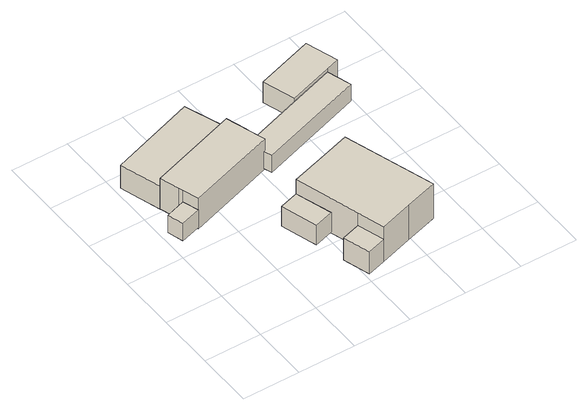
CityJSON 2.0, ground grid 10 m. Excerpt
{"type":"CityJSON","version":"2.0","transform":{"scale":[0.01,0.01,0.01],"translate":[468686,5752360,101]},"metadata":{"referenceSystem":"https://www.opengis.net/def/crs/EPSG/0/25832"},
"CityObjects":{
"building1":{"type":"Building","attributes":{"Gemeindeschluessel":"05754044","BezugspunktDach":"2000","function":"31001_2724","measuredHeight":4.12,"storeysAboveGround":1},"address":[{"country":"Germany","locality":"Verl","thoroughfareNumber":"65","thoroughfareName":"Fichtenteich"}],"geometry":[{"type":"Solid","lod":"1","boundaries":[[[[0,1,2,3]],[[4,5,6,7]],[[4,7,3,2]],[[5,4,2,1]],[[6,5,1,0]],[[7,6,0,3]]]]}]},
"building2":{"type":"Building","attributes":{"Gemeindeschluessel":"05754044","BezugspunktDach":"2100","function":"31001_2724","measuredHeight":4.64,"storeysAboveGround":1},"address":[{"country":"Germany","locality":"Verl","thoroughfareNumber":"65","thoroughfareName":"Fichtenteich"}],"geometry":[{"type":"Solid","lod":"1","boundaries":[[[[8,9,10,11]],[[12,13,14,15]],[[12,15,11,10]],[[13,12,10,9]],[[14,13,9,8]],[[15,14,8,11]]]]}]},
"building3":{"type":"Building","attributes":{"Gemeindeschluessel":"05754044","BezugspunktDach":"2000","function":"31001_2721","measuredHeight":7.62,"storeysAboveGround":1},"address":[{"country":"Germany","locality":"Verl","thoroughfareNumber":"65","thoroughfareName":"Fichtenteich"}],"geometry":[{"type":"Solid","lod":"1","boundaries":[[[[16,17,18,19,20,21,22,23,24]],[[25,26,27,28,29,30,31,32,33]],[[25,33,24,23]],[[26,25,23,22]],[[27,26,22,21]],[[28,27,21,20]],[[29,28,20,19]],[[30,29,19,18]],[[31,30,18,17]],[[32,31,17,16]],[[33,32,16,24]]]]}]},
"building4":{"type":"Building","attributes":{"Gemeindeschluessel":"05754044","BezugspunktDach":"2000","function":"51009_1610","measuredHeight":4.93},"address":[{"country":"Germany"}],"geometry":[{"type":"Solid","lod":"1","boundaries":[[[[34,35,36,37]],[[38,39,40,41]],[[38,41,37,36]],[[39,38,36,35]],[[40,39,35,34]],[[41,40,34,37]]]]}]},
"building5":{"type":"Building","attributes":{"Gemeindeschluessel":"05754044","function":"31001_1010"},"address":[{"country":"Germany","locality":"Verl","thoroughfareNumber":"65","thoroughfareName":"Fichtenteich"}],"children":["building5-1","building5-2"]},
"building5-1":{"type":"BuildingPart","attributes":{"BezugspunktDach":"2000","measuredHeight":9.56,"storeysAboveGround":1},"parents":["building5"],"geometry":[{"type":"Solid","lod":"1","boundaries":[[[[42,43,44,45,46,47,48]],[[49,50,51,52,53,54,55]],[[49,55,48,47]],[[50,49,47,46]],[[51,50,46,45]],[[52,51,45,44]],[[53,52,44,43]],[[54,53,43,42]],[[55,54,42,48]]]]}]},
"building5-2":{"type":"BuildingPart","attributes":{"BezugspunktDach":"2000","measuredHeight":4.48,"storeysAboveGround":1},"parents":["building5"],"geometry":[{"type":"Solid","lod":"1","boundaries":[[[[56,57,58,59]],[[60,61,50,49]],[[60,49,59,58]],[[61,60,58,57]],[[50,61,57,56]],[[49,50,56,59]]]]}]},
"building6":{"type":"Building","attributes":{"Gemeindeschluessel":"05754044","BezugspunktDach":"2000","function":"31001_2724","measuredHeight":4.1,"storeysAboveGround":1},"address":[{"country":"Germany","locality":"Verl","thoroughfareNumber":"65","thoroughfareName":"Fichtenteich"}],"geometry":[{"type":"Solid","lod":"1","boundaries":[[[[62,63,64,65,66,67,68,69,70]],[[71,72,73,74,75,76,77,78,79]],[[71,79,70,69]],[[72,71,69,68]],[[73,72,68,67]],[[74,73,67,66]],[[75,74,66,65]],[[76,75,65,64]],[[77,76,64,63]],[[78,77,63,62]],[[79,78,62,70]]]]}]},
"building7":{"type":"Building","attributes":{"Gemeindeschluessel":"05754044","BezugspunktDach":"2000","function":"51009_1610","measuredHeight":4.15},"address":[{"country":"Germany"}],"geometry":[{"type":"Solid","lod":"1","boundaries":[[[[80,81,82,83,84]],[[85,86,87,88,89]],[[85,89,84,83]],[[86,85,83,82]],[[87,86,82,81]],[[88,87,81,80]],[[89,88,80,84]]]]}]}
},
"vertices":[
[443,2647,468],[94,2536,468],[180,2259,468],[531,2371,468],[180,2259,115],[94,2536,115],[443,2647,115],[531,2371,115],
[1602,4268,526],[97,3770,526],[325,3057,526],[1854,3552,526],[325,3057,62],[97,3770,62],[1602,4268,62],[1854,3552,62],
[1987,3142,698],[1965,3212,698],[1854,3552,698],[325,3057,698],[313,3053,698],[422,2712,698],[443,2647,698],[531,2371,698],[2075,2872,698],[531,2371,83],[443,2647,83],[422,2712,83],[313,3053,83],[325,3057,83],[1854,3552,83],[1965,3212,83],[1987,3142,83],[2075,2872,83],
[1876,1775,534],[1540,1672,534],[1735,1039,534],[2072,1144,534],[1735,1039,139],[1540,1672,139],[1876,1775,139],[2072,1144,139],
[3493,543,822],[2997,2115,822],[2437,1945,822],[1876,1775,822],[2221,664,822],[2366,199,822],[2929,371,822],[2366,199,120],[2221,664,120],[1876,1775,120],[2437,1945,120],[2997,2115,120],[3493,543,120],[2929,371,120],
[2221,664,568],[1892,563,568],[2033,97,568],[2366,199,568],[2033,97,120],[1892,563,120],
[3868,3523,461],[3802,3729,461],[3037,3482,461],[1987,3142,461],[2055,2935,461],[2075,2872,461],[2048,2863,461],[2096,2719,461],[3934,3317,461],[2096,2719,119],[2048,2863,119],[2075,2872,119],[2055,2935,119],[1987,3142,119],[3037,3482,119],[3802,3729,119],[3868,3523,119],[3934,3317,119],
[4039,3806,523],[3859,4366,523],[2854,4044,523],[3037,3482,523],[3802,3729,523],[3037,3482,108],[2854,4044,108],[3859,4366,108],[4039,3806,108],[3802,3729,108]
]}
